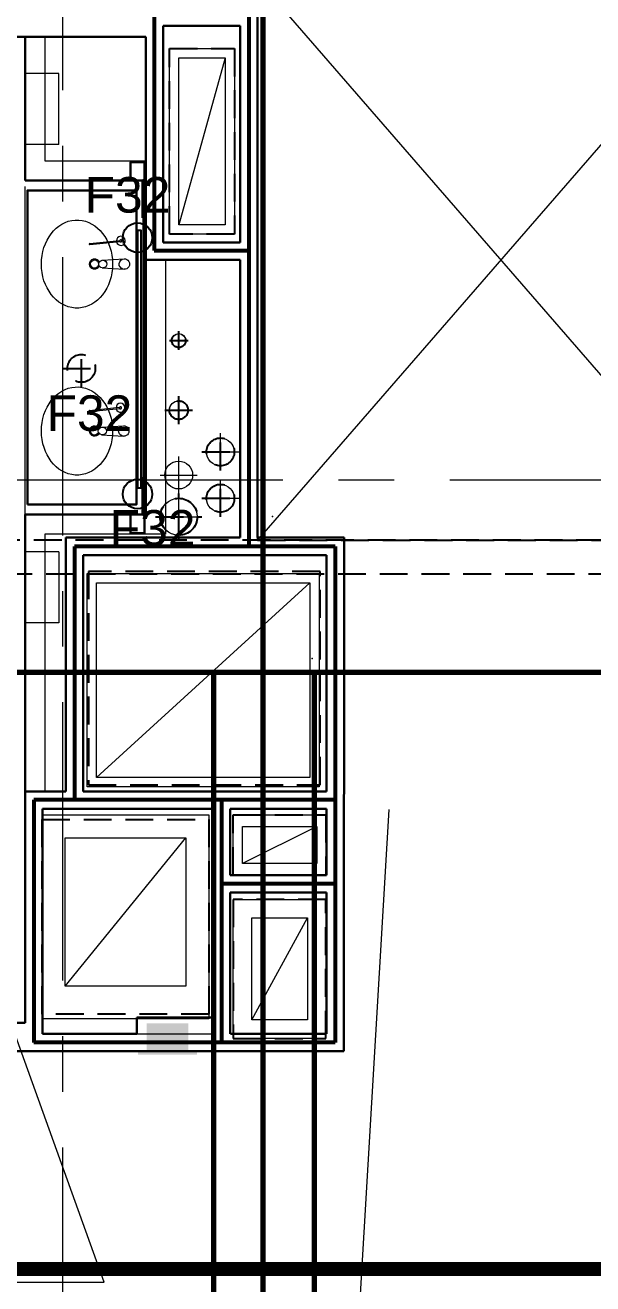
# Model space of a CAD drawing. Header units: inches. Extents: x -26500 to 0, y -3347 to 2257.
# Drawn here: x -23400.2 to -23277.7, y 493.8 to 765.2 of the extents above; entities that cross this region are included whole.
import ezdxf

# ---------------------------------------------------------------- set-up
doc = ezdxf.new("R2010")
doc.units = ezdxf.units.IN
doc.header["$LTSCALE"] = 48
doc.header["$MEASUREMENT"] = 0
for name, pattern in [('A104$0$CENTER', [2, 1.25, -0.25, 0.25, -0.25]), ('DASHED2', [0.375, 0.25, -0.125]), ('NB - 5th floor_plan$0$HIDDEN2', [0.1875, 0.125, -0.0625])]:
    doc.linetypes.add(name, pattern=pattern)
for name, color, linetype in [('A-Detl-Iden', 3, 'Continuous'), ('A104$0$A-AREA-IDEN', 8, 'Continuous'), ('A104$0$A-COUNTER', 8, 'Continuous'), ('A104$0$A-EQPM-FEC', 8, 'Continuous'), ('A104$0$A-FLOR-LEVL', 8, 'Continuous'), ('A104$0$A-FLOR-OPENING', 8, 'Continuous'), ('A104$0$A-FLOR-PFIX', 8, 'Continuous'), ('A104$0$A-FLOR-SLEEVE', 8, 'Continuous'), ('A104$0$A-FLOR-SPCL', 8, 'Continuous'), ('A104$0$A-FLOR-STRCT-6-12', 8, 'Continuous'), ('A104$0$A-GRID-GRDP0-15', 8, 'Continuous'), ('A104$0$A-HVAC-RDFF', 8, 'Continuous'), ('A104$0$A-WALL-FULL-INTR', 8, 'Continuous'), ('A104$0$A-WALL-GLASS-8-11', 8, 'Continuous'), ('A104$0$bc104 - A-WALL-FIRE', 8, 'Continuous'), ('A104$0$Level 30', 8, 'Continuous'), ('A604$0$A-CLNG-MECH-SUPP', 8, 'Continuous'), ('A604$0$A-FLOR-OPENING', 8, 'Continuous'), ('A604$0$A-FLOR-SLEEVE', 8, 'Continuous'), ('E-FIRE', 234, 'Continuous'), ('E-Lite', 53, 'Continuous'), ('E-TEXT', 6, 'Continuous'), ('NB - 5th floor_plan$0$stcbeams', 1, 'NB - 5th floor_plan$0$HIDDEN2'), ('NB - 5th floor_plan$0$STSLABEDGE', 1, 'NB - 5th floor_plan$0$HIDDEN2'), ('NB - 5th floor_plan$0$STWETSTACK', 1, 'NB - 5th floor_plan$0$HIDDEN2'), ('XREF', 7, 'Continuous')]:
    doc.layers.add(name, color=color, linetype=linetype)
doc.layers.add('E-Fire-Covr', color=240, linetype='Continuous', lineweight=70, plot=False)
doc.styles.add('M08', font='arial.ttf', dxfattribs={"height": 7.68})

# ---------------------------------------------------------------- blocks, each defined once
blk = doc.blocks.new('A104')
at = {"layer": 'A104$0$A-EQPM-FEC', "lineweight": 13}
blk.add_hatch(color=256, dxfattribs=at).paths.add_polyline_path([(-23375.8495, 543.16), (-23375.8495, 543.91), (-23373.9745, 543.91), (-23373.9745, 549.91), (-23364.9745, 549.91), (-23364.9745, 543.91), (-23363.0995, 543.91), (-23363.0995, 543.16)])
at = {"layer": 'A104$0$A-AREA-IDEN', "lineweight": 0, "elevation": 0.2066, "flags": 128}
for points in [[(-23428.2106, 494.0961), (-23383.1156, 494.0961), (-23427.6551, 617.7068)], [(-23408.4269, 231.3349), (-23343.198, 231.3349), (-23321.6209, 596.0419)]]:
    blk.add_lwpolyline(points, dxfattribs=at)
at = {"layer": 'A104$0$A-COUNTER', "lineweight": 30, "flags": 128}
blk.add_lwpolyline([(-23399.6619, 661.7846), (-23376.1584, 661.7846), (-23376.1585, 729.5348), (-23399.662, 729.5348), (-23399.6619, 661.7846)], dxfattribs=at)
at = {"layer": 'A104$0$A-EQPM-FEC', "lineweight": 13}
blk.add_line((-23375.8495, 543.91), (-23363.0995, 543.91), dxfattribs=at)
at = {"layer": 'A104$0$A-FLOR-LEVL', "lineweight": 0}
blk.add_point((-23338.2305, 628.5827), dxfattribs=at)
at = {"layer": 'A104$0$A-FLOR-OPENING', "lineweight": 0}
for points in [[(-23369.0192, 760.1318), (-23355.0192, 760.1318), (-23355.0192, 720.1318), (-23369.0192, 720.1318)], [(-23386.7736, 646.9074), (-23336.7736, 646.9074), (-23336.7736, 600.9074), (-23386.7736, 600.9074)], [(-23396.5236, 594.9074), (-23360.5236, 594.9074), (-23360.5236, 550.9074), (-23396.5236, 550.9074)], [(-23355.2736, 594.9074), (-23335.2736, 594.9074), (-23335.2736, 581.9074), (-23355.2736, 581.9074)], [(-23355.2736, 576.6574), (-23335.2736, 576.6574), (-23335.2736, 546.6574), (-23355.2736, 546.6574)]]:
    blk.add_3dface(points, dxfattribs=at)
at = {"layer": 'A104$0$A-FLOR-PFIX', "lineweight": 13}
for p, q in [((-23386.2425, 718.1012), (-23379.737, 718.7644)), ((-23386.2207, 717.8528), (-23379.7195, 718.5171)), ((-23386.3049, 682.1012), (-23379.7994, 682.7644)), ((-23386.2831, 681.8528), (-23379.7819, 682.5171))]:
    blk.add_line(p, q, dxfattribs=at)
at = {"layer": 'A104$0$A-FLOR-PFIX', "lineweight": 13, "extrusion": (0, 0, -1)}
for p, q in [((-23383.5334, 714.4704), (-23378.8362, 714.7808)), ((-23383.5334, 712.849), (-23378.8362, 712.5386)), ((-23383.6583, 678.4704), (-23378.9611, 678.7808)), ((-23383.6583, 676.849), (-23378.9611, 676.5386))]:
    blk.add_line(p, q, dxfattribs=at)
at = {"layer": 'A104$0$A-FLOR-PFIX', "lineweight": 0, "extrusion": (0, 0, -1)}
for centre in [(23378.7621, 713.6597), (23378.887, 677.6597)]:
    blk.add_arc(centre, 1.1236, 285.910271, 86.219372, dxfattribs=at)
at = {"layer": 'A104$0$A-FLOR-PFIX', "lineweight": 13, "extrusion": (0, 0, -1)}
for centre in [(23378.7621, 713.6597), (23378.887, 677.6597)]:
    blk.add_arc(centre, 1.1236, 86.219372, 273.780628, dxfattribs=at)
for centre, major_axis, ratio, start_param, end_param in [((-23388.9746, 713.6597), (0, 9.5005), 0.80916883, 1.67165562, 7.75312234), ((-23383.404, 713.6597), (0.8884, 0), 0.9222097, 1.71386052, 4.56932479), ((-23388.9746, 713.6597), (0, 9.5005), 0.80916883, 1.47083188, 1.67165562), ((-23388.9745, 677.6597), (0, 9.5005), 0.80916883, 1.6718291, 7.75225316), ((-23388.9745, 677.6639), (0, 9.5005), 0.80916883, 1.47083188, 1.67165562), ((-23383.5289, 677.6597), (0.8884, 0), 0.9222097, 1.71386052, 4.56932479)]:
    blk.add_ellipse(centre, major_axis=major_axis, ratio=ratio, start_param=start_param, end_param=end_param, dxfattribs=at)
at = {"layer": 'A104$0$A-FLOR-PFIX', "lineweight": 13}
for centre, major_axis, start_param, end_param in [((-23379.526, 718.6597), (0.1874, -0.9663), 4.74938775, 10.78245637), ((-23386.2301, 717.9791), (-0.0234, 0.1208), 6.19547185, 9.3370645), ((-23386.2925, 681.9791), (-0.0234, 0.1208), 6.19547185, 9.3370645), ((-23379.5884, 682.6597), (0.1874, -0.9663), 4.74938775, 10.78245637)]:
    blk.add_ellipse(centre, major_axis=major_axis, ratio=0.97753003, start_param=start_param, end_param=end_param, dxfattribs=at)
at = {"layer": 'A104$0$A-FLOR-PFIX', "lineweight": 13, "extrusion": (0, 0, -1)}
for centre in [(-23379.526, 718.6597), (-23379.5884, 682.6597)]:
    blk.add_ellipse(centre, major_axis=(-0.0469, 0.2416), ratio=0.97753003, dxfattribs=at)
at = {"layer": 'A104$0$A-FLOR-PFIX', "lineweight": 0, "extrusion": (0, 0, -1)}
for centre, major_axis, ratio, start_param, end_param in [((-23385.1841, 713.6605), (0, -1.1251), 0.97753003, 5.09815197, 10.61076194), ((-23385.1841, 713.6605), (0, -0.8751), 0.97753003, 4.74756061, 10.99648424), ((-23383.404, 713.6597), (0.8884, 0), 0.9222097, 4.71238898, 7.85398163), ((-23385.184, 677.6605), (0, -1.1251), 0.97753003, 5.20829141, 10.50067489), ((-23385.184, 677.6605), (0, -0.8751), 0.97753003, 5.02794945, 10.68102131), ((-23383.5289, 677.6597), (0.8884, 0), 0.9222097, 4.71238898, 7.85398163)]:
    blk.add_ellipse(centre, major_axis=major_axis, ratio=ratio, start_param=start_param, end_param=end_param, dxfattribs=at)
at = {"layer": 'A104$0$A-FLOR-SLEEVE', "lineweight": 0}
for p, q in [((-23367.0337, 695.1574), (-23367.0337, 699.1574)), ((-23369.0337, 697.1574), (-23365.0337, 697.1574)), ((-23367.0337, 679.1574), (-23367.0337, 685.1574)), ((-23370.0337, 682.1574), (-23364.0337, 682.1574)), ((-23358.0337, 669.1574), (-23358.0337, 677.1574)), ((-23362.0337, 673.1574), (-23354.0337, 673.1574)), ((-23367.0337, 664.1574), (-23367.0337, 672.1574)), ((-23371.0337, 668.1574), (-23363.0337, 668.1574)), ((-23358.0337, 659.1574), (-23358.0337, 667.1574)), ((-23367.0337, 654.1574), (-23367.0337, 664.1574)), ((-23362.0337, 663.1574), (-23354.0337, 663.1574)), ((-23372.0337, 659.1574), (-23362.0337, 659.1574))]:
    blk.add_line(p, q, dxfattribs=at)
at = {"layer": 'A104$0$A-FLOR-SLEEVE', "lineweight": 13}
for centre, radius in [((-23367.0337, 697.1574), 1.5), ((-23367.0337, 682.1574), 2), ((-23358.0337, 673.1574), 3), ((-23367.0337, 668.1574), 3), ((-23358.0337, 663.1574), 3), ((-23367.0337, 659.1574), 4)]:
    blk.add_circle(centre, radius, dxfattribs=at)
at = {"layer": 'A104$0$A-FLOR-SPCL', "lineweight": 13}
for p, q in [((-23392.9118, 754.7531), (-23400.1623, 754.7541)), ((-23392.9133, 739.4411), (-23392.9118, 754.7531)), ((-23392.9133, 739.4411), (-23400.1628, 739.442)), ((-23392.9133, 651.5972), (-23400.1628, 651.5962)), ((-23392.9133, 651.5972), (-23392.9118, 636.2852)), ((-23392.9118, 636.2852), (-23400.1623, 636.2842))]:
    blk.add_line(p, q, dxfattribs=at)
at = {"layer": 'A104$0$A-FLOR-STRCT-6-12', "lineweight": 0}
for p, q in [((-23350.0134, 654.0622), (-23245.0134, 775.0479)), ((-23245.0134, 654.0622), (-23350.0134, 775.0479))]:
    blk.add_line(p, q, dxfattribs=at)
at = {"layer": 'A104$0$A-FLOR-STRCT-6-12', "lineweight": 13}
blk.add_3dface([(-23350.0134, 775.0479), (-23245.0134, 775.0479), (-23245.0134, 654.0622), (-23350.0134, 654.0622)], dxfattribs=at)
at = {"layer": 'A104$0$A-GRID-GRDP0-15', "linetype": 'A104$0$CENTER', "lineweight": 0}
for p, q in [((-23392.0337, 367.1574), (-23392.0337, 2113.2362)), ((-23884.5631, 667.1574), (-20368.7317, 667.1574))]:
    blk.add_line(p, q, dxfattribs=at)
at = {"layer": 'A104$0$A-HVAC-RDFF', "lineweight": 0}
for p, q in [((-23357.0192, 758.1318), (-23367.0192, 722.1318)), ((-23338.7736, 644.9074), (-23384.7736, 602.9074)), ((-23337.2736, 592.4074), (-23353.2736, 584.4074)), ((-23391.5236, 557.9074), (-23365.5236, 589.9074)), ((-23351.2736, 550.6574), (-23339.2736, 572.6574))]:
    blk.add_line(p, q, dxfattribs=at)
at = {"layer": 'A104$0$A-HVAC-RDFF', "lineweight": 13}
for points in [[(-23367.0192, 758.1318), (-23357.0192, 758.1318), (-23357.0192, 722.1318), (-23367.0192, 722.1318)], [(-23384.7736, 644.9074), (-23338.7736, 644.9074), (-23338.7736, 602.9074), (-23384.7736, 602.9074)], [(-23353.2736, 592.4074), (-23337.2736, 592.4074), (-23337.2736, 584.4074), (-23353.2736, 584.4074)], [(-23391.5236, 589.9074), (-23365.5236, 589.9074), (-23365.5236, 557.9074), (-23391.5236, 557.9074)], [(-23351.2736, 572.6574), (-23339.2736, 572.6574), (-23339.2736, 550.6574), (-23351.2736, 550.6574)]]:
    blk.add_3dface(points, dxfattribs=at)
at = {"layer": 'A104$0$A-WALL-FULL-INTR', "lineweight": 30}
for p, q in [((-23350.0134, 775.0479), (-23350.0135, 654.6597)), ((-23370.4074, 765.0347), (-23370.408, 718.3205)), ((-23370.4074, 765.0347), (-23353.7634, 765.0347)), ((-23353.7634, 765.0347), (-23353.7635, 718.3205)), ((-23400.1584, 762.6596), (-23374.1574, 762.6596)), ((-23374.1574, 762.6596), (-23374.158, 714.5705)), ((-23370.408, 718.3205), (-23353.7635, 718.3205)), ((-23374.158, 714.5705), (-23353.7635, 714.5705)), ((-23353.7635, 714.5705), (-23353.7635, 654.6597)), ((-23391.408, 654.6597), (-23391.4081, 599.9096)), ((-23353.7635, 654.6597), (-23391.408, 654.6597)), ((-23331.3871, 654.6597), (-23350.0134, 654.6597)), ((-23331.3968, 543.9097), (-23331.3871, 654.6597)), ((-23387.6578, 650.9097), (-23387.6568, 599.9096)), ((-23387.6577, 650.9097), (-23335.1368, 650.9092)), ((-23335.1368, 650.9092), (-23335.1358, 599.9096)), ((-23400.1585, 599.9096), (-23391.4081, 599.9096)), ((-23387.6566, 599.9131), (-23335.1356, 599.9131)), ((-23396.4083, 596.163), (-23396.4087, 547.6596)), ((-23396.4082, 596.156), (-23359.6597, 596.156)), ((-23359.6597, 596.156), (-23359.6584, 551.16)), ((-23355.9099, 596.1631), (-23335.1355, 596.1631)), ((-23355.9099, 596.1631), (-23355.9079, 581.9097)), ((-23335.1355, 596.1631), (-23335.1336, 581.9097)), ((-23355.9079, 581.9097), (-23335.1352, 581.9097)), ((-23355.9074, 578.1597), (-23355.9082, 547.6596)), ((-23355.9074, 578.1597), (-23335.1352, 578.1597)), ((-23335.1336, 578.1597), (-23335.1345, 547.6597)), ((-23359.6584, 551.16), (-23376.0647, 551.16)), ((-23376.0647, 551.16), (-23376.0647, 547.6596)), ((-23376.0647, 547.6596), (-23396.4087, 547.6596)), ((-23335.1345, 547.6597), (-23355.9029, 547.6596)), ((-23331.3968, 543.9097), (-23400.1584, 543.9096))]:
    blk.add_line(p, q, dxfattribs=at)
at = {"layer": 'A104$0$A-WALL-FULL-INTR', "lineweight": 30, "extrusion": (0, 0, -1)}
for p, q in [((-23460.9083, 762.6594), (-23400.1584, 762.6594)), ((-23400.1584, 731.6597), (-23400.1584, 762.6594)), ((-23400.1587, 731.6597), (-23374.1588, 731.6597)), ((-23374.1588, 659.6597), (-23374.1588, 731.6597)), ((-23400.1584, 659.6597), (-23400.1584, 550.0346)), ((-23400.1584, 659.6597), (-23374.1588, 659.6597)), ((-23460.9084, 550.0346), (-23400.1584, 550.0346)), ((-23400.1584, 543.9096), (-23497.9084, 543.9096))]:
    blk.add_line(p, q, dxfattribs=at)
at = {"layer": 'A104$0$A-WALL-FULL-INTR', "lineweight": 0}
for p, q in [((-23359.6584, 551.16), (-23359.658, 547.6596)), ((-23376.0647, 547.6596), (-23359.6583, 547.6596))]:
    blk.add_line(p, q, dxfattribs=at)
at = {"layer": 'A104$0$A-WALL-FULL-INTR', "lineweight": 0, "flags": 128}
for points in [[(-23395.9084, 762.6596), (-23395.9084, 735.9099), (-23374.1587, 735.9099)], [(-23369.9088, 714.5705), (-23369.9088, 655.4099), (-23395.9084, 655.4099), (-23395.9084, 599.9096)]]:
    blk.add_lwpolyline(points, dxfattribs=at)
at = {"layer": 'A104$0$A-WALL-FULL-INTR', "lineweight": 30}
for points in [[(-23377.4313, 731.6597), (-23377.4313, 735.6597), (-23374.4313, 735.6597), (-23374.4313, 731.6597)], [(-23377.4313, 659.6597), (-23377.4313, 655.6597), (-23374.4313, 655.6597), (-23374.4313, 659.6597)]]:
    blk.add_3dface(points, dxfattribs=at)
at = {"layer": 'A104$0$A-WALL-GLASS-8-11', "lineweight": 0}
blk.add_point((-23346.8375, 659.2422), dxfattribs=at)
at = {"layer": 'A104$0$bc104 - A-WALL-FIRE', "lineweight": 53}
for p, q in [((-23351.8884, 776.9229), (-23351.8885, 652.7846)), ((-23372.3534, 766.9097), (-23372.3534, 716.5705)), ((-23372.3534, 716.5705), (-23351.8885, 716.5705)), ((-23389.5356, 652.7846), (-23389.5357, 598.1303)), ((-23333.2615, 652.7846), (-23389.5356, 652.7846)), ((-23333.2615, 652.7846), (-23333.2615, 545.7847)), ((-23333.2619, 598.1303), (-23398.2838, 598.1303)), ((-23398.2835, 598.1268), (-23398.2834, 545.7846)), ((-23357.8133, 598.1268), (-23357.8133, 545.7776)), ((-23333.2602, 580.0013), (-23357.8133, 580.0013)), ((-23333.2615, 545.7847), (-23398.2834, 545.7846))]:
    blk.add_line(p, q, dxfattribs=at)
at = {"layer": 'A104$0$Level 30', "lineweight": 40}
for p, q in [((-23374.7439, 731.6597), (-23374.4314, 731.6597)), ((-23374.7439, 723.6248), (-23374.7439, 731.6597)), ((-23374.4314, 731.6597), (-23374.4314, 723.6248)), ((-23374.4314, 723.6248), (-23374.7439, 723.6248)), ((-23374.4313, 667.6946), (-23374.7438, 667.6946)), ((-23374.7438, 667.6946), (-23374.7438, 659.6597)), ((-23374.4313, 659.6597), (-23374.4313, 667.6946)), ((-23374.7438, 659.6597), (-23374.4313, 659.6597))]:
    blk.add_line(p, q, dxfattribs=at)
at = {"layer": 'A104$0$Level 30', "lineweight": 13}
blk.add_3dface([(-23374.7438, 667.7571), (-23374.4071, 667.7571), (-23374.4072, 723.5623), (-23374.7439, 723.5623)], dxfattribs=at)
blk = doc.blocks.new('NB - 5th floor_plan')
at = {"layer": 'NB - 5th floor_plan$0$stcbeams', "color": 1, "linetype": 'NB - 5th floor_plan$0$HIDDEN2'}
blk.add_lwpolyline([(-23212.2741, 654.0957), (-23422.6585, 654.0957), (-23422.6585, 646.8883), (-23212.2741, 646.8883)], dxfattribs=at)
at = {"layer": 'NB - 5th floor_plan$0$STSLABEDGE', "color": 1, "linetype": 'NB - 5th floor_plan$0$HIDDEN2'}
for points in [[(-23350.0134, 654.0919), (-23245.0137, 654.0919), (-23245.0137, 775.0919), (-23350.0134, 775.0919)], [(-23350.0129, 654.0957), (-23245.0131, 654.0957), (-23245.0131, 775.0729), (-23350.0129, 775.0729)], [(-23369.0192, 760.1318), (-23355.0192, 760.1318), (-23355.0192, 720.1318), (-23369.0192, 720.1318)], [(-23336.5329, 647.3884), (-23386.5329, 647.3884), (-23386.5329, 601.3884), (-23336.5329, 601.3884)], [(-23355.273, 594.9074), (-23335.273, 594.9074), (-23335.273, 581.9074), (-23355.273, 581.9074)], [(-23396.5236, 593.9074), (-23360.5236, 593.9074), (-23360.5236, 551.9074), (-23396.5236, 551.9074)], [(-23355.2736, 546.6574), (-23335.2736, 546.6574), (-23335.2736, 576.6574), (-23355.2736, 576.6574)]]:
    blk.add_lwpolyline(points, close=True, dxfattribs=at)
at = {"layer": 'NB - 5th floor_plan$0$STWETSTACK', "color": 1, "linetype": 'NB - 5th floor_plan$0$HIDDEN2'}
for p, q in [((-23367.0323, 695.1568, -0.0063), (-23367.0323, 699.1568, -0.0063)), ((-23388.0323, 687.1568, -0.0063), (-23388.0323, 695.1568, -0.0063)), ((-23369.0323, 697.1568, -0.0063), (-23365.0323, 697.1568, -0.0063)), ((-23392.0323, 691.1568, -0.0063), (-23384.0323, 691.1568, -0.0063)), ((-23367.0323, 679.1568, -0.0063), (-23367.0323, 685.1568, -0.0063)), ((-23370.0323, 682.1568, -0.0063), (-23364.0323, 682.1568, -0.0063)), ((-23358.0323, 669.1568, -0.0063), (-23358.0323, 677.1568, -0.0063)), ((-23362.0323, 673.1568, -0.0063), (-23354.0323, 673.1568, -0.0063)), ((-23358.0323, 659.1568, -0.0063), (-23358.0323, 667.1568, -0.0063)), ((-23367.0323, 654.1568, -0.0063), (-23367.0323, 664.1568, -0.0063)), ((-23362.0323, 663.1568, -0.0063), (-23354.0323, 663.1568, -0.0063)), ((-23372.0323, 659.1568, -0.0063), (-23362.0323, 659.1568, -0.0063))]:
    blk.add_line(p, q, dxfattribs=at)
for centre, radius in [((-23367.0323, 697.1568, -0.0063), 1.5), ((-23388.0323, 691.1568, -0.0063), 3), ((-23367.0323, 682.1568, -0.0063), 2), ((-23358.0323, 673.1568, -0.0063), 3), ((-23358.0323, 663.1568, -0.0063), 3), ((-23367.0323, 659.1568, -0.0063), 4)]:
    blk.add_circle(centre, radius, dxfattribs=at)
blk = doc.blocks.new('A604')
at = {"layer": 'A604$0$A-CLNG-MECH-SUPP', "lineweight": 0}
blk.add_line((-23400.16, 659.53), (-23400.16, 730.4), dxfattribs=at)
at = {"layer": 'A604$0$A-FLOR-OPENING', "lineweight": 0}
for points in [[(-23369.02, 760.13), (-23355.02, 760.13), (-23355.02, 720.13), (-23369.02, 720.13)], [(-23386.77, 646.91), (-23336.77, 646.91), (-23336.77, 600.91), (-23386.77, 600.91)], [(-23396.52, 594.91), (-23360.52, 594.91), (-23360.52, 550.91), (-23396.52, 550.91)], [(-23355.27, 594.91), (-23335.27, 594.91), (-23335.27, 581.91), (-23355.27, 581.91)], [(-23355.27, 576.66), (-23335.27, 576.66), (-23335.27, 546.66), (-23355.27, 546.66)]]:
    blk.add_3dface(points, dxfattribs=at)
at = {"layer": 'A604$0$A-FLOR-SLEEVE', "lineweight": 0}
for p, q in [((-23367.03, 695.16), (-23367.03, 699.16)), ((-23369.03, 697.16), (-23365.03, 697.16)), ((-23367.03, 679.16), (-23367.03, 685.16)), ((-23370.03, 682.16), (-23364.03, 682.16)), ((-23358.03, 669.16), (-23358.03, 677.16)), ((-23362.03, 673.16), (-23354.03, 673.16)), ((-23367.03, 664.16), (-23367.03, 672.16)), ((-23371.03, 668.16), (-23363.03, 668.16)), ((-23358.03, 659.16), (-23358.03, 667.16)), ((-23367.03, 654.16), (-23367.03, 664.16)), ((-23362.03, 663.16), (-23354.03, 663.16)), ((-23372.03, 659.16), (-23362.03, 659.16))]:
    blk.add_line(p, q, dxfattribs=at)
at = {"layer": 'A604$0$A-FLOR-SLEEVE', "lineweight": 13}
for centre, radius in [((-23367.03, 697.16), 1.5), ((-23367.03, 682.16), 2), ((-23358.03, 673.16), 3), ((-23367.03, 668.16), 3), ((-23358.03, 663.16), 3), ((-23367.03, 659.16), 4)]:
    blk.add_circle(centre, radius, dxfattribs=at)
blk = doc.blocks.new('*U149')
at = {"layer": 'E-Fire-Covr'}
blk.add_lwpolyline([(10.15, 322), (318, 322), (318, -314), (-318, -314), (-318, 322), (-9.51, 322)], dxfattribs=at)

msp = doc.modelspace()

# ---------------------------------------------------------------- linework, layer by layer
at = {"layer": 'A-Detl-Iden', "linetype": 'DASHED2', "const_width": 3, "flags": 128}
msp.add_lwpolyline([(-23819.09, 1018.57), (-22491.25, 1018.57, -0.414214), (-22467.25, 994.57), (-22467.25, 520.94, -0.414214), (-22491.25, 496.94), (-23819.09, 496.94, -0.414214), (-23843.09, 520.94), (-23843.09, 994.57, -0.414214)], format="xyb", close=True, dxfattribs=at)
at = {"layer": 'E-Lite', "elevation": 0}
msp.add_lwpolyline([(-23375.85, 720.95), (-23375.24, 720.95), (-23375.24, 665.33), (-23375.85, 665.33)], close=True, dxfattribs=at)
at = {"layer": 'E-Lite'}
for centre in [(-23375.93, 719.35), (-23375.93, 664.07)]:
    msp.add_circle(centre, 3.19, dxfattribs=at)

# ---------------------------------------------------------------- block references
at = {"layer": 'E-FIRE'}
for p in [(-23030.79, 783.61), (-23655.84, 303.69), (-23041.43, 303.69)]:
    msp.add_blockref('*U149', p, dxfattribs=at)
at = {"layer": 'XREF'}
for name in ['A104', 'NB - 5th floor_plan', 'A604']:
    msp.add_blockref(name, (0, 0), dxfattribs=at)

# ---------------------------------------------------------------- texts
at = {"layer": 'E-TEXT', "style": 'M08'}
for p in [(-23387.33, 724.75), (-23395.54, 677.67), (-23381.92, 652.93)]:
    msp.add_text('F32', height=7.68, dxfattribs=at).set_placement(p)

doc.saveas('drawing.dxf')
